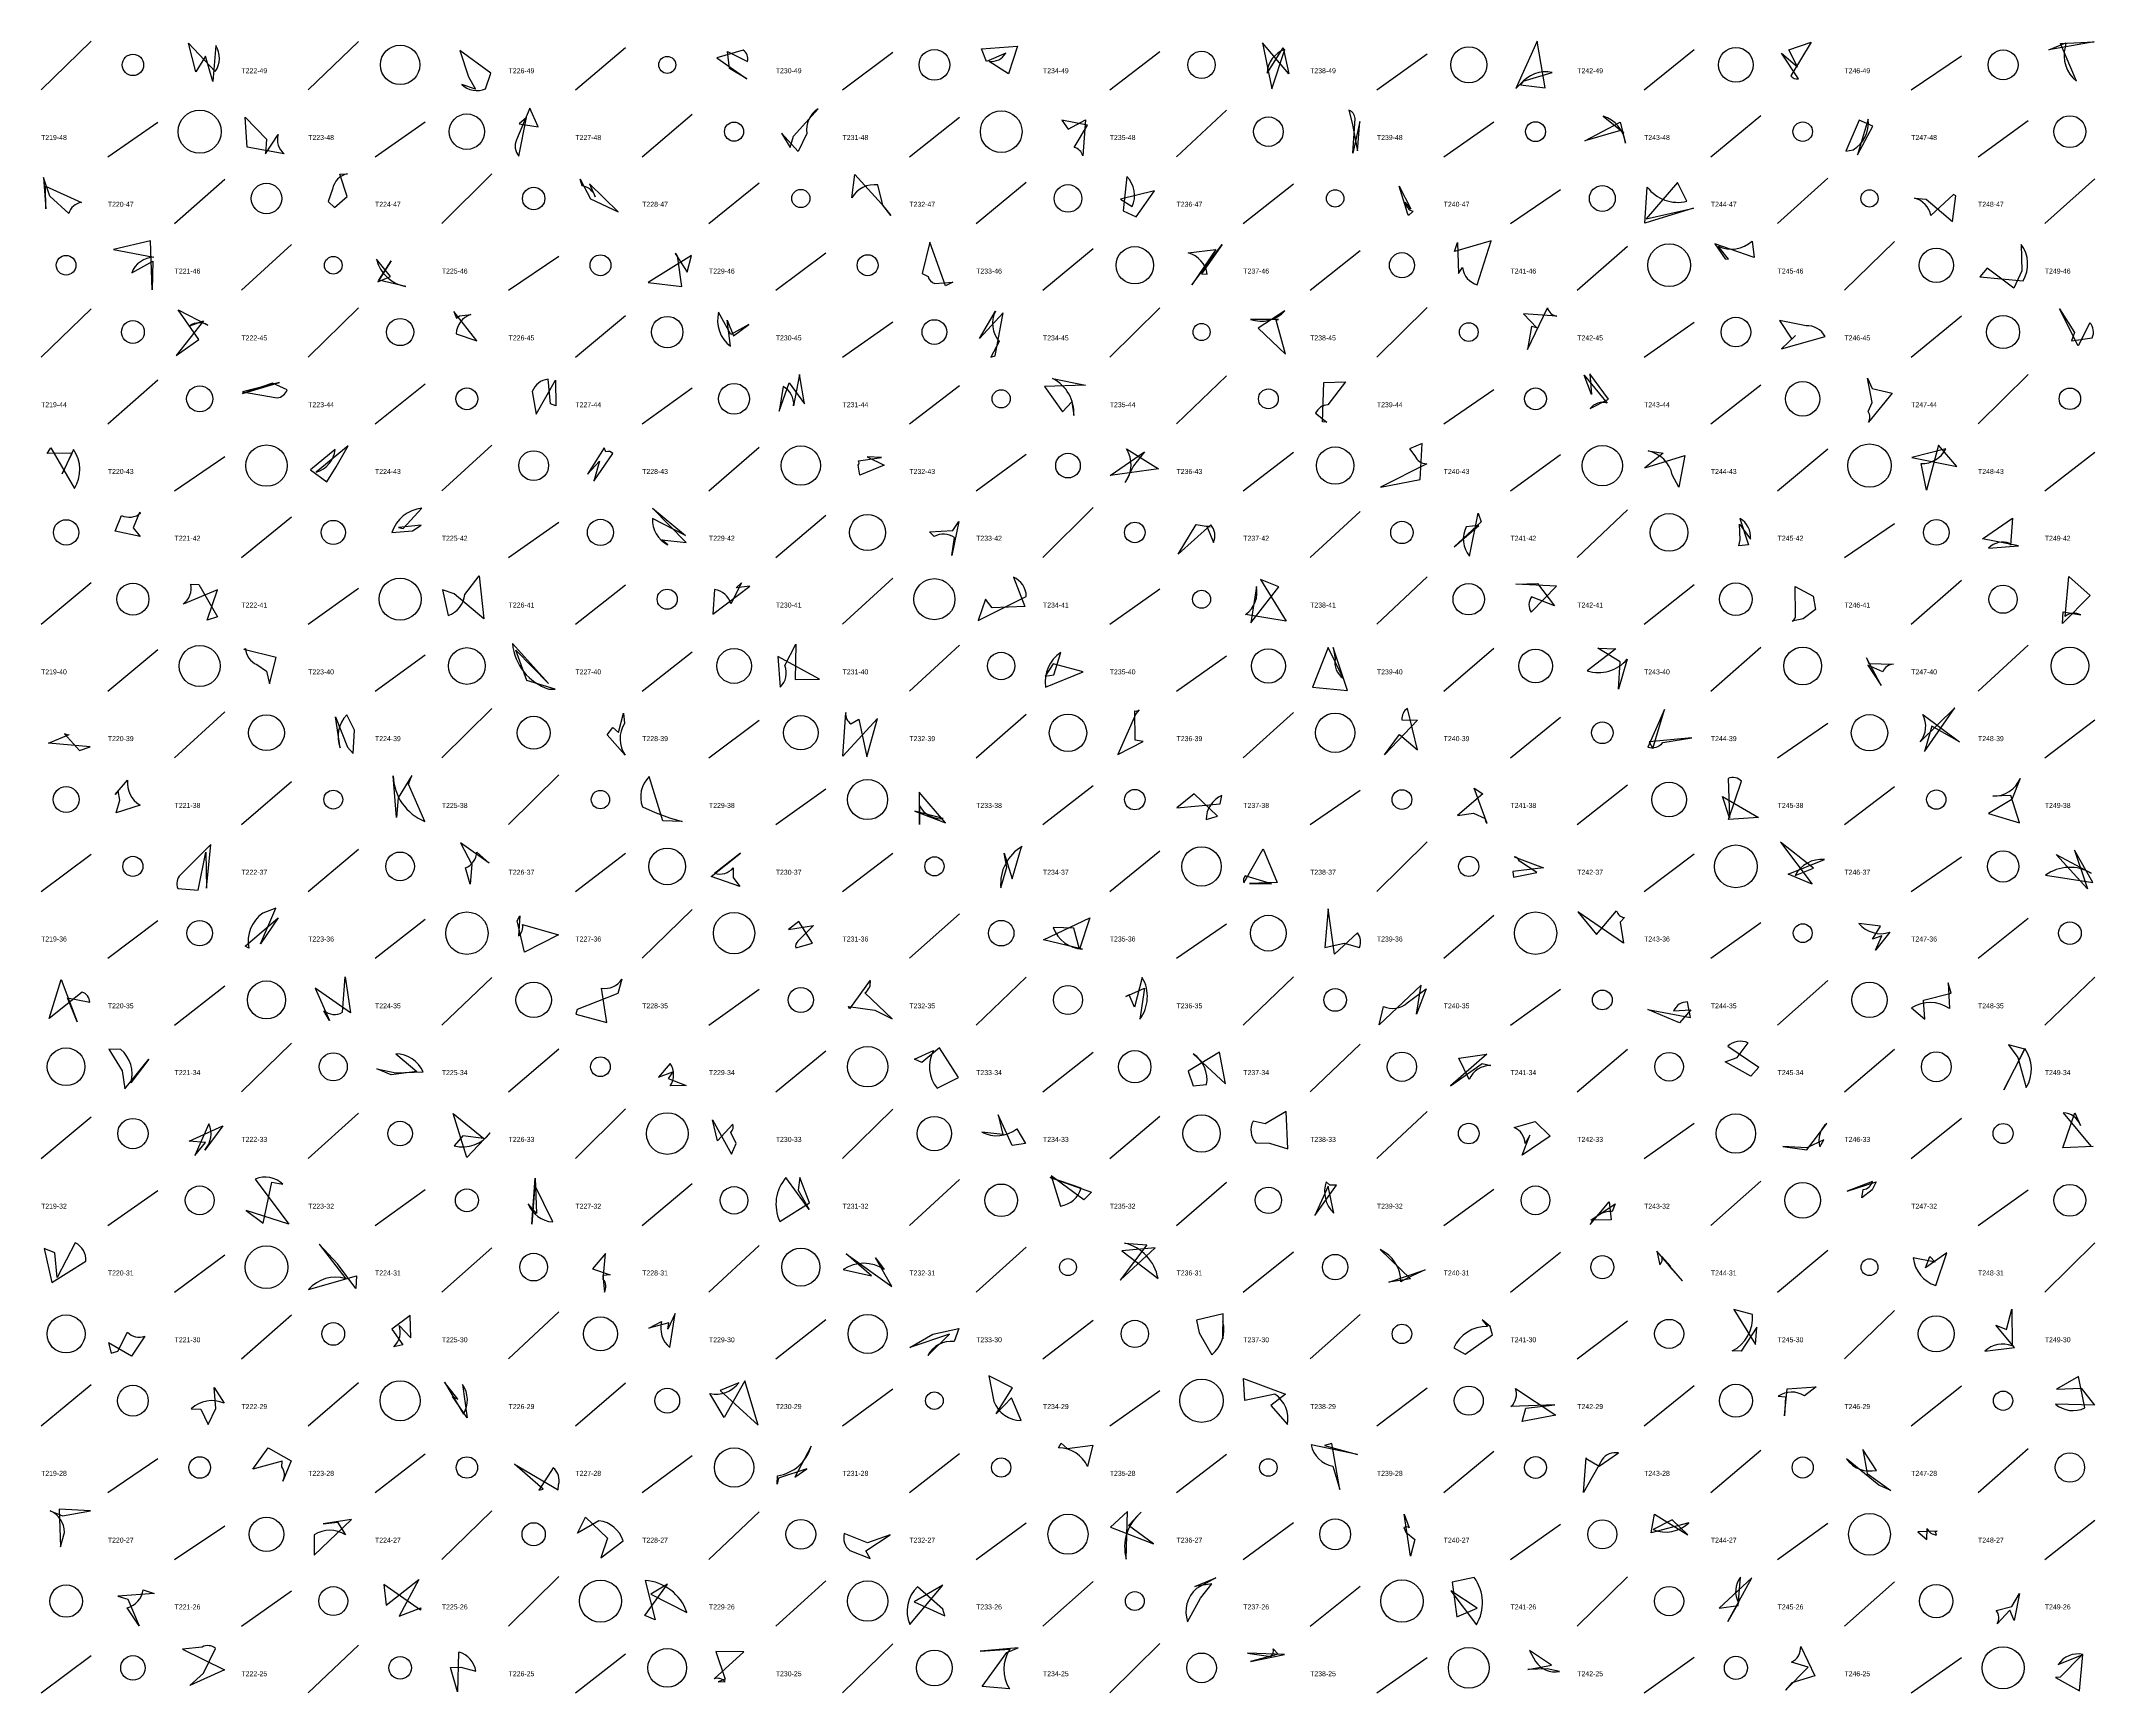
# Model space of a CAD drawing. Header units: millimetres. Extents: x -1 to 9990, y 0 to 15990.
# Drawn here: x 8760 to 9990, y 1000 to 1989 of the extents above; entities that cross this region are included whole.
import ezdxf

# ---------------------------------------------------------------- set-up
doc = ezdxf.new("R2010")
doc.units = ezdxf.units.MM
doc.layers.add('TEXT', color=3, linetype='Continuous')
doc.layers.add('WALL', color=1, linetype='Continuous')

msp = doc.modelspace()

# ---------------------------------------------------------------- linework, layer by layer
for points in [[(8852.7, 1970.8), (8848.2, 1987.9), (8864.3, 1971, 0.3), (8864.7, 1986.5), (8862.9, 1965), (8858.4, 1980.3)], [(9015.9, 1967.9), (9020.1, 1960.4), (9011.9, 1963.2, 0.3), (9026.2, 1960.7), (9029.3, 1970.1), (9010.8, 1983.7)], [(9172.3, 1972.8), (9171.1, 1983.1), (9183.1, 1977, 0.3), (9180.5, 1983.9), (9164.7, 1979.3), (9182.7, 1966.6)], [(9344.8, 1986.2), (9339.4, 1969.6), (9327.8, 1977.1, 0.3), (9337.7, 1982), (9326.1, 1977), (9323.1, 1984.6)], [(9491.5, 1988.1), (9497, 1960.6), (9504.8, 1984.3, 0.3), (9494.2, 1970), (9503.9, 1985.3), (9507.2, 1969.6)], [(9643.2, 1960.8), (9647.6, 1965.3), (9665, 1970.4, 0.3), (9645.9, 1963.1), (9660.7, 1961.2), (9655.9, 1989.2)], [(9806.7, 1984.1), (9820, 1988.6), (9807.9, 1968.5, 0.3), (9812.4, 1966.6), (9802.2, 1982.1), (9811.9, 1973.9)], [(9962.3, 1984.1), (9972.5, 1988.2), (9972.2, 1985.7, 0.3), (9978.9, 1965.3), (9969.4, 1987.8), (9989.5, 1988.7)], [(8895, 1930.5), (8894.4, 1921.8), (8901.9, 1933.3, 0.3), (8905.6, 1921.7), (8883.5, 1925.8), (8882.3, 1943.6)], [(9057.6, 1937.9), (9052.8, 1949), (9044.7, 1930.1, 0.3), (9046.2, 1920.4), (9050.8, 1943.4), (9046.3, 1939.7)], [(9208.6, 1925.6), (9210.6, 1932.3), (9225.3, 1948.7, 0.3), (9218.6, 1933.9), (9213.5, 1923.2), (9203.4, 1934.1)], [(9549.7, 1941.1), (9545.5, 1922.2), (9547, 1942.9, 0.3), (9543.1, 1947.9), (9545.1, 1940), (9548.3, 1923.6)], [(9684.5, 1929.5), (9705.6, 1940.7), (9708.9, 1928.2, 0.3), (9695.4, 1944.3), (9707.9, 1934.3), (9705.9, 1935.7)], [(9375, 1936.5), (9385.5, 1942), (9383.8, 1920.6, 0.3), (9378.7, 1925.5), (9386.7, 1938.8), (9371.4, 1941.9)], [(9848.9, 1941.8), (9840.9, 1923.4), (9845.2, 1924.1, 0.3), (9854.2, 1942.4), (9847.8, 1921.2), (9857, 1938.3)], [(8762.9, 1888.8), (8762.7, 1902.3), (8784.2, 1892.6, 0.3), (8776.6, 1886), (8765.2, 1896.4), (8761.4, 1907.6)], [(8943.3, 1896.1), (8938.9, 1909.5), (8943.5, 1909.8, 0.3), (8934.5, 1900.6), (8932, 1893.2), (8935.7, 1889.6)], [(9105.7, 1887), (9088.4, 1903.8), (9091.9, 1895.9, 0.3), (9084, 1902.5), (9082.8, 1906.6), (9089.1, 1894.7)], [(9268.8, 1884.7), (9264.2, 1891), (9261.2, 1903.1, 0.3), (9245.5, 1895.4), (9247.4, 1909.3), (9263.4, 1891.7)], [(9426.9, 1899.5), (9406.5, 1894.6), (9413.5, 1890.1, 0.3), (9410.3, 1908.2), (9408, 1887.6), (9415.8, 1883.9)], [(9573.3, 1902.3), (9580.4, 1888.8), (9576.9, 1892.8, 0.3), (9581.8, 1887.3), (9579, 1884.7), (9578.3, 1886.1)], [(9749.6, 1889.1), (9720.4, 1880.2), (9721.9, 1901.8, 0.3), (9745.6, 1893.3), (9740.1, 1904.5), (9721.2, 1882.8)], [(9906.7, 1896.6), (9905.3, 1897.3), (9891.7, 1884.8, 0.3), (9882, 1895.1), (9888.9, 1894.6), (9904.8, 1881.2)], [(8825.6, 1869.6), (8803.4, 1864.5), (8827.5, 1859.9, 0.3), (8814.3, 1850.4), (8827, 1857.4), (8826.6, 1840.3)], [(8961.6, 1845.1), (8969.3, 1848.2), (8960.9, 1858.6, 0.3), (8978.4, 1842.3), (8962.2, 1846), (8969.7, 1857.6)], [(9123.5, 1844.7), (9143.8, 1842.3), (9141.3, 1859.2, 0.3), (9139.8, 1862.1), (9146.9, 1850.8), (9149.5, 1860.8)], [(9292.2, 1868.9), (9287.6, 1850.1), (9291.2, 1848.3, 0.3), (9295.3, 1844.1), (9306.1, 1844.9), (9301.7, 1842.6)], [(9467.4, 1867.4), (9454.9, 1849.9), (9458.4, 1849.6, 0.3), (9446.9, 1862.4), (9463.5, 1864.4), (9449.1, 1843.2)], [(9608.2, 1868.6), (9608.8, 1850.1), (9611.2, 1853.6, 0.3), (9620.1, 1843.3), (9628.5, 1869.6), (9606.4, 1863.2)], [(9768.6, 1858.9), (9770.5, 1858.6), (9764.3, 1866.4, 0.3), (9784.7, 1869.5), (9785.9, 1859.6), (9762.4, 1867.8)], [(9925.4, 1853.2), (9921, 1848.1), (9947, 1845.7, 0.3), (9945.9, 1867.5), (9946.2, 1851.6), (9941.4, 1841.3)], [(8854.4, 1810.6), (8842, 1828.3), (8859.8, 1819.2, 0.3), (8849.1, 1818.7), (8857.2, 1821.7), (8840.9, 1801)], [(9008.8, 1823.4), (9010.5, 1824.7), (9017.3, 1825.5, 0.3), (9008.5, 1813.9), (9021, 1809.8), (9007.2, 1827.2)], [(9183.8, 1819.6), (9173, 1813.6), (9165.7, 1826.8, 0.3), (9172.8, 1806.5), (9170.9, 1822.2), (9174.6, 1812.7)], [(9336.1, 1826.5), (9322, 1811.2), (9331.5, 1827.5, 0.3), (9333.8, 1809.3), (9328.8, 1800), (9331.4, 1800.8)], [(9499.6, 1822.2), (9501.1, 1822.6), (9484.3, 1822.6, 0.3), (9504.9, 1827.7), (9488.8, 1817.3), (9505.3, 1801.7)], [(9652.5, 1818.3), (9650.1, 1804.6), (9662.1, 1829.5, 0.3), (9667.8, 1824.5), (9647.8, 1826), (9655.7, 1817.5)], [(9810.7, 1812.9), (9802.2, 1804.9), (9828.4, 1812.3, 0.3), (9817, 1818.7), (9801.1, 1822), (9808.4, 1810.7)], [(9977.8, 1814.7), (9975.9, 1809.7), (9988.4, 1811.6, 0.3), (9986.9, 1820.6), (9979.9, 1806.8), (9968.7, 1828.9)], [(8902.8, 1784.8), (8880.7, 1779.1), (8901.3, 1775.6, 0.3), (8907.3, 1780.4), (8898.5, 1784.3), (8880.6, 1778.1)], [(9068.2, 1770.8), (9065.1, 1772.1), (9063.7, 1786.7, 0.3), (9054.2, 1779.4), (9056.5, 1765.9), (9068, 1786.2)], [(9217.2, 1772.1), (9214.3, 1789.5), (9210.7, 1770.8, 0.3), (9204.4, 1782.4), (9202.1, 1767.6), (9208, 1784.5)], [(9371.7, 1767.3), (9377.3, 1773.2), (9378.5, 1765, 0.3), (9365.8, 1787.2), (9385.5, 1783.1), (9361, 1782.3)], [(9528.2, 1784.8), (9541.1, 1785.2), (9530.7, 1771.4, 0.3), (9523.3, 1766.4), (9530, 1761.1), (9527.4, 1761.2)], [(9688.6, 1777.5), (9684.1, 1789.2), (9697.9, 1772.5, 0.3), (9687.7, 1769.2), (9698.6, 1774.8), (9687.6, 1789.9)], [(9856.6, 1781.2), (9868.6, 1778.4), (9854.4, 1761, 0.3), (9854.2, 1767.4), (9856.5, 1772.8), (9853.8, 1787.4)], [(8936.7, 1734.3), (8943.9, 1746.8), (8924.8, 1731.1, 0.3), (8936.2, 1744.7), (8921.4, 1732.5), (8931.2, 1725.2)], [(9587.1, 1748.2), (9579.5, 1745), (9582.8, 1740.8, 0.3), (9589.8, 1736.1), (9562.1, 1722), (9585.9, 1726.7)], [(9896.3, 1747.3), (9889.1, 1720.2), (9885.9, 1736.3, 0.3), (9900.7, 1745.1), (9880.3, 1739.8), (9907.4, 1734.5)], [(8763.7, 1742.3), (8765.8, 1745.6), (8780, 1721.3, 0.3), (8779.5, 1744.6), (8772.7, 1730.1), (8778.7, 1742.5)], [(9094.5, 1737.7), (9091, 1725.7), (9102.4, 1742.2, 0.3), (9098.3, 1743.3), (9097.2, 1745.7), (9087.3, 1729.8)], [(9265, 1735.3), (9250.3, 1729.3), (9249.3, 1735.2, 0.3), (9249.6, 1737.9), (9263.3, 1739.9), (9254.8, 1740.2)], [(9420.9, 1743.3), (9414.3, 1734.8), (9409.3, 1724.8, 0.3), (9410.1, 1745), (9429.1, 1733), (9400.2, 1729.1)], [(9744.4, 1741.1), (9740.9, 1722.1), (9736.9, 1729.4, 0.3), (9722.4, 1743.8), (9731.4, 1742.5), (9720.5, 1733.6)], [(8819.3, 1692.6), (8804.4, 1695.7), (8808.1, 1705.2, 0.3), (8819.7, 1706.6), (8819, 1706.9), (8815.1, 1697.8)], [(8974, 1697.9), (8976.9, 1697.4), (8988, 1709.5, 0.3), (8970.1, 1694.9), (8982.4, 1696), (8987.6, 1699.4)], [(9126.1, 1709.5), (9145.9, 1693.2), (9126.1, 1703.4, 0.3), (9135.4, 1687.5), (9131.7, 1690.6), (9146.3, 1688.9)], [(9309.6, 1701.6), (9305.4, 1681.1), (9307, 1691.9, 0.3), (9294.8, 1692.5), (9292, 1695.4), (9306.1, 1696.2)], [(9460.2, 1698.4), (9458.1, 1698.7), (9462.1, 1689, 0.3), (9460.5, 1699.5), (9441, 1681.9), (9451.7, 1699.7)], [(9606.2, 1686.3), (9621.1, 1699.1), (9613.5, 1698.4, 0.3), (9615.4, 1680.8), (9620.6, 1706.5), (9622.4, 1701.3)], [(9777.5, 1690.6), (9777.1, 1699.9), (9783.7, 1691, 0.3), (9777.3, 1703.4), (9782.5, 1687.6), (9776.8, 1686.9)], [(9940.6, 1703.5), (9939.4, 1687.3), (9939, 1688.4, 0.3), (9926.3, 1685.6), (9944.3, 1687), (9922.6, 1691.2)], [(8859.4, 1642.5), (8865.7, 1660.7), (8845, 1652.1, 0.3), (8849.7, 1664), (8854.5, 1663.9), (8865.7, 1644.4)], [(9007.4, 1658.3), (9000.5, 1660.7), (9003.7, 1645.2, 0.3), (9013.7, 1657.9), (9022.3, 1668.9), (9025.2, 1643.2)], [(9176.2, 1661.8), (9179.4, 1664.8), (9173.1, 1652.3, 0.3), (9163.3, 1660.8), (9162.3, 1646.1), (9184.4, 1662.8)], [(9325.6, 1655.1), (9321.3, 1642.3), (9350, 1656.7, 0.3), (9342.3, 1668.2), (9349.2, 1650.7), (9329.6, 1649.9)], [(9490.2, 1666.8), (9505.6, 1641.8), (9481.4, 1645.9, 0.3), (9487.8, 1662.7), (9484.5, 1640.9), (9501.3, 1662.5)], [(9656.1, 1664.4), (9666.3, 1651), (9652.6, 1656.4, 0.3), (9652.3, 1647.2), (9667.6, 1662.9), (9643.2, 1664)], [(9822.7, 1648.8), (9815.3, 1643.3), (9808.7, 1641.8, 0.3), (9810.7, 1645.5), (9810.5, 1662.6), (9821.3, 1656.8)], [(9970.6, 1640.4), (9971, 1647.5), (9981.6, 1645.6, 0.3), (9972.1, 1644.7), (9974.3, 1668.6), (9987.2, 1657.2)], [(8900.7, 1620.1), (8881.5, 1624.8), (8882.5, 1625.5, 0.3), (8889.3, 1615.9), (8895, 1612), (8896.8, 1604.3)], [(9044.4, 1624.4), (9063.8, 1604.6), (9042.3, 1628.4, 0.3), (9064.1, 1601.2), (9067.8, 1601.1), (9050.9, 1606.3)], [(9226.1, 1607.2), (9201.3, 1620.7), (9202.7, 1602.4, 0.3), (9205.5, 1615.2), (9212, 1628.1), (9211.6, 1607)], [(9542.3, 1600.4), (9533.9, 1626.1), (9535, 1619.2, 0.3), (9539.8, 1607.7), (9530.8, 1626.1), (9521.5, 1602.4)], [(9692.4, 1625.7), (9703, 1625.2), (9685.9, 1612.1, 0.3), (9709.9, 1619), (9704.6, 1601.1), (9705.6, 1617.4)], [(9361.4, 1608.9), (9366.5, 1609.8), (9370.7, 1623.1, 0.3), (9361.6, 1602.4), (9384, 1611.5), (9366.1, 1616.2)], [(9853.2, 1619.8), (9854.6, 1616.5), (9869.3, 1616, 0.3), (9862.9, 1611.6), (9854.1, 1615.5), (9862, 1603.3)], [(9260.9, 1583.6), (9240.1, 1560.9), (9241.9, 1587.1, 0.3), (9245, 1580.4), (9249.8, 1583.1), (9254.5, 1560.6)], [(9420.1, 1569.8), (9415.2, 1570.5), (9415.1, 1588.1, 0.3), (9417.7, 1588.8), (9415.7, 1586.3), (9404.8, 1562)], [(9573.5, 1574), (9584.3, 1564.8), (9578.3, 1589.5, 0.3), (9575, 1582.8), (9584.4, 1582.6), (9564.5, 1561.7)], [(9725.3, 1565.6), (9732.2, 1588.9), (9722.2, 1566.4, 0.3), (9731.3, 1569.2), (9748.6, 1571.9), (9723.1, 1569.5)], [(9887.9, 1563.8), (9906.1, 1589.9), (9885.4, 1569.6, 0.3), (9886.9, 1585.9), (9908.9, 1569.6), (9892.3, 1579)], [(8946.9, 1562.6), (8947.8, 1576.6), (8943.1, 1585.8, 0.3), (8939.2, 1565.9), (8936.4, 1584.5), (8943.5, 1566.4)], [(9105.9, 1575.2), (9108.7, 1586.7), (9109.4, 1580.6, 0.3), (9109.8, 1561.5), (9099.1, 1573.8), (9102.4, 1578.2)], [(8789.3, 1566.6), (8764.4, 1568.7), (8776.9, 1573.9, 0.3), (8776.3, 1573.6), (8774, 1574.4), (8783, 1564.3)], [(8806.1, 1540.3), (8804.3, 1538.1), (8811.8, 1546.7, 0.3), (8819.3, 1531.7), (8804.9, 1527), (8807.2, 1534.7)], [(8973.9, 1536), (8972.8, 1524.2), (8970.9, 1549.2, 0.3), (8989.9, 1521.9), (8980.1, 1544.2), (8982, 1549.4)], [(9144, 1521.9), (9132.4, 1522.3), (9124.2, 1548.8, 0.3), (9120.2, 1530.6), (9127.8, 1527.2), (9136.4, 1524.1)], [(9285.9, 1539.4), (9286, 1520.1), (9286, 1531.2, 0.3), (9300.3, 1523.6), (9283.3, 1528), (9301.7, 1521.1)], [(9440.2, 1530.1), (9466.1, 1532.4), (9467.2, 1537.5, 0.3), (9457.7, 1523), (9464.6, 1525), (9450.5, 1538.5)], [(9608.3, 1525.5), (9617.8, 1526.8), (9624.8, 1523.7, 0.3), (9626, 1520.7), (9618.3, 1541.9), (9623.5, 1538.4)], [(9788.6, 1524.3), (9770.5, 1523.1), (9778.4, 1546, 0.3), (9770.4, 1547.7), (9771.1, 1524), (9766.9, 1536.9)], [(9944.8, 1521), (9939.6, 1537.5), (9928.9, 1537, 0.3), (9945.3, 1547.7), (9940.2, 1535), (9926.3, 1526.7)], [(8859, 1482), (8861.7, 1508), (8843.5, 1489.9, 0.3), (8841.9, 1481.7), (8854, 1480.8), (8858.6, 1503.5)], [(9018, 1496.2), (9016.9, 1484.3), (9014.2, 1494.1, 0.3), (9021, 1503.6), (9028.4, 1496.9), (9011.1, 1509)], [(9161.4, 1488.9), (9178.8, 1503), (9163.3, 1490.8, 0.3), (9174.5, 1494.1), (9174.5, 1488.4), (9178.5, 1482.9)], [(9341.5, 1487.6), (9347.1, 1506.8), (9347.6, 1506.9, 0.3), (9334.8, 1482.1), (9338.3, 1494.5), (9336.7, 1503)], [(9483.7, 1484.8), (9496.9, 1484.6), (9481.1, 1489.3, 0.3), (9480.3, 1485.1), (9491.9, 1505.6), (9500.2, 1485.4)], [(9641.7, 1488.6), (9655.8, 1491.3), (9645.3, 1498.2, 0.3), (9642.1, 1500.8), (9659.8, 1494.2), (9641.4, 1491.9)], [(9820.6, 1484.4), (9806.3, 1490.3), (9828, 1499.1, 0.3), (9810.4, 1489.6), (9821.5, 1494), (9801.7, 1509.5)], [(9985.6, 1481.5), (9966.7, 1502.2), (9987.8, 1490.9, 0.3), (9960.4, 1489.7), (9988.7, 1485.4), (9977.7, 1504.7)], [(8891.4, 1448.7), (8900.5, 1469.9), (8892.8, 1467, 0.3), (8884.4, 1446), (8882.3, 1447.3), (8901.9, 1464.1)], [(9045.1, 1462.4), (9046.8, 1465.4), (9046, 1453.4, 0.3), (9048.3, 1460.2), (9069.8, 1454.1), (9049.5, 1443.7)], [(9381.9, 1445.5), (9378.5, 1458), (9366.1, 1458.4, 0.3), (9383.6, 1445.4), (9360.3, 1451.1), (9388, 1464.1)], [(9528.9, 1446.4), (9540.4, 1449.1), (9549.5, 1446.5, 0.3), (9548.3, 1455.1), (9534.7, 1442.4), (9530.8, 1469.6)], [(9680.4, 1467.8), (9691.5, 1454.2), (9703.5, 1468.4, 0.3), (9708.3, 1464.3), (9705.6, 1461.5), (9707.6, 1449)], [(9207.7, 1457.1), (9222.6, 1459.5), (9213.3, 1450.2, 0.3), (9212, 1446.2), (9222, 1449), (9213.8, 1461.9)], [(9856.8, 1451.5), (9861.5, 1459.1), (9848.6, 1460.8, 0.3), (9867.2, 1455.5), (9858.6, 1444.8), (9862.3, 1453.4)], [(8781.6, 1401.9), (8775.9, 1416.3), (8789.2, 1413.7, 0.3), (8784.6, 1419.7), (8764.8, 1403.8), (8772, 1427.2)], [(8924.1, 1422), (8932.8, 1402.6), (8929.4, 1408.5, 0.3), (8940.5, 1407.6), (8942.2, 1428.9), (8945.4, 1407.2)], [(9080.2, 1406.4), (9098.9, 1401.5), (9095.6, 1422.1, 0.3), (9107.8, 1427.4), (9105.5, 1418.9), (9081.1, 1409.2)], [(9409.7, 1417), (9420.9, 1422), (9418, 1403.4, 0.3), (9419.5, 1428.4), (9414.9, 1410.6), (9411.6, 1418.1)], [(9259.4, 1408.9), (9269.6, 1403.7), (9253.4, 1419.2, 0.3), (9256.5, 1426.8), (9244.1, 1409.6), (9243.6, 1411.1)], [(9586.6, 1423.9), (9561.4, 1400.2), (9563.9, 1411.1, 0.3), (9578.2, 1413.3), (9589.4, 1421.6), (9583.8, 1406.4)], [(9904, 1419), (9902.2, 1425.3), (9902.9, 1409.8, 0.3), (9880.2, 1410.3), (9888.2, 1403.4), (9887.3, 1414.9)], [(9722.3, 1409.3), (9747.9, 1404.5), (9746.1, 1413.8, 0.3), (9737.7, 1408.5), (9748, 1409.1), (9741.2, 1401.2)], [(9768.5, 1377.9), (9775.8, 1380.5), (9782.3, 1389.3, 0.3), (9770.1, 1387.3), (9788.8, 1374.8), (9784, 1369.3)], [(8810.2, 1361.8), (8824.5, 1379.6), (8813.8, 1365.3, 0.3), (8807.7, 1385.4), (8800.6, 1385.6), (8808.6, 1372.6)], [(8961, 1373.8), (8972.4, 1371.4), (8988.8, 1371.9, 0.3), (8972.4, 1382.7), (8985, 1372.1), (8969.6, 1370.2)], [(9287.5, 1377.5), (9283.1, 1379.6), (9294.4, 1384.8, 0.3), (9296.6, 1362.1), (9309.5, 1368.5), (9298, 1386.3)], [(9446.9, 1372.3), (9450, 1363.5), (9458, 1364.3, 0.3), (9450, 1382.7), (9469.3, 1364.8), (9465.8, 1383.8)], [(9604.1, 1363.5), (9623.1, 1376.9), (9628.3, 1375.8, 0.3), (9615.2, 1367.4), (9609.1, 1380.1), (9625.9, 1382.6)], [(9938.2, 1388.2), (9943.8, 1380.5), (9948.9, 1362.5, 0.3), (9948, 1385.9), (9935.4, 1361.1), (9948, 1385.6)], [(9135.5, 1367.9), (9146.4, 1363.8), (9136.8, 1363.6, 0.3), (9136.8, 1376.9), (9129.7, 1368.8), (9138.3, 1371.9)], [(8848.6, 1330.5), (8868.8, 1339.7), (8858, 1325.1, 0.3), (8860.5, 1340.8), (8852, 1321.9), (8858.4, 1329.6)], [(9025.2, 1332), (9012.6, 1333.7), (9007.4, 1327.6, 0.3), (9029, 1335.4), (9014.9, 1320.6), (9006.7, 1347.1)], [(9173.5, 1322.6), (9176.3, 1329.1), (9173, 1335.7, 0.3), (9174.3, 1340.7), (9165.1, 1330.6), (9162.1, 1343.3)], [(9333.2, 1346.3), (9335.9, 1334.5), (9323.3, 1335.9, 0.3), (9344.3, 1337.9), (9349.5, 1329.1), (9341.6, 1327.8)], [(9505.6, 1348.1), (9493, 1340.9), (9485.8, 1342.4, 0.3), (9487.4, 1329.4), (9495.6, 1329.3), (9506.6, 1325.9)], [(9646.9, 1322), (9651.6, 1334.1), (9648.7, 1329.1, 0.3), (9642.2, 1338.6), (9654.8, 1342.2), (9663.8, 1333.4)], [(9803.1, 1327.2), (9817.5, 1325.3), (9829.4, 1341.1, 0.3), (9825.2, 1327), (9827.6, 1331.2), (9817.5, 1326.4)], [(9970.8, 1326.5), (9978, 1347.4), (9981.4, 1339.9, 0.3), (9971, 1347.5), (9987.5, 1327.5), (9989, 1327.2)], [(8893.1, 1281.4), (8898.1, 1305.9), (8904.8, 1304.7, 0.3), (8888.2, 1307.7), (8908.3, 1280.8), (8882.9, 1288.9)], [(9055.8, 1308.3), (9056.7, 1287.1), (9051.7, 1293, 0.3), (9066.4, 1282.1), (9055.7, 1304.1), (9054, 1280.8)], [(9213.5, 1301), (9219.9, 1289.5), (9206.1, 1308.6, 0.3), (9202.4, 1282.4), (9220.2, 1293.6), (9214.4, 1308.7)], [(9384.4, 1295.2), (9365, 1309.7), (9370.6, 1291.6, 0.3), (9382.8, 1302.3), (9364.4, 1308.7), (9389.1, 1299.8)], [(9535.7, 1304), (9531.9, 1304), (9529.7, 1306.1, 0.3), (9534.2, 1287.3), (9530.9, 1303.4), (9522.8, 1286)], [(9856.6, 1301.2), (9850.4, 1296.4), (9851.3, 1301.4, 0.3), (9856.7, 1306.2), (9841.7, 1300.4), (9858.9, 1306.1)], [(9688.1, 1283.1), (9702.6, 1293), (9700.8, 1288.4, 0.3), (9687.7, 1280.5), (9699.1, 1294.2), (9700.2, 1283.4)], [(8761.8, 1266.1), (8766.4, 1245.7), (8786.9, 1258.5, 0.3), (8780.5, 1269.6), (8769.7, 1248.8), (8768.2, 1263.6)], [(8937.6, 1256.9), (8926.5, 1268.8), (8942.5, 1248, 0.3), (8920.2, 1241.5), (8948.9, 1249.8), (8948.5, 1242.2)], [(9427.2, 1266.6), (9407.2, 1264.7), (9428.9, 1248.1, 0.3), (9408.8, 1269.4), (9422.3, 1268.3), (9406.2, 1247.1)], [(9100.8, 1250.3), (9096.5, 1249.9), (9097.4, 1240.1, 0.3), (9096.7, 1247.8), (9098, 1263.1), (9090.3, 1253.9)], [(9269.5, 1243.3), (9259.7, 1260.5), (9265, 1253.6, 0.3), (9240.4, 1253.6), (9257.4, 1249.8), (9242.2, 1262.9)], [(9588.9, 1253.4), (9578.5, 1248.6), (9574.3, 1246.1, 0.3), (9561.9, 1265.5), (9580.1, 1248), (9567.2, 1246)], [(9743, 1246.7), (9727.7, 1264.5), (9729.5, 1256.4, 0.3), (9730.6, 1261.4), (9735.9, 1255.6), (9735, 1255.6)], [(9891.1, 1261.4), (9894.3, 1257.9), (9881.2, 1260.6, 0.3), (9894.7, 1244), (9901.3, 1263.6), (9888.6, 1254.5)], [(8970, 1217.8), (8976.7, 1208.4), (8971.3, 1207.3, 0.3), (8974.4, 1220.1), (8981.5, 1212.6), (8981.1, 1226.1)], [(9136, 1221.7), (9123.9, 1218.4), (9131.6, 1222.4, 0.3), (9136.6, 1206.9), (9139.8, 1227.3), (9135.4, 1217.9)], [(9294.1, 1214.8), (9309.7, 1218.3), (9306.9, 1210.5, 0.3), (9291, 1202), (9304.1, 1214.8), (9280.3, 1206.9)], [(9451.9, 1223.2), (9453.5, 1215.6), (9461.1, 1202.5, 0.3), (9467.7, 1222.5), (9467.7, 1212), (9468, 1227)], [(9627.9, 1219.4), (9623, 1223.4), (9626.2, 1219.4, 0.3), (9606, 1206.7), (9612.9, 1202.8), (9629.3, 1214.4)], [(9787.6, 1219), (9778.1, 1204.7), (9772.8, 1204.8, 0.3), (9785, 1226.6), (9773.7, 1229.7), (9786.8, 1208.6)], [(9937, 1217.7), (9940.3, 1229.9), (9940.4, 1207.8, 0.3), (9924.1, 1204.7), (9941.9, 1206.9), (9930.7, 1220.3)], [(8802, 1203.4), (8805.9, 1204.6), (8811.8, 1216, 0.3), (8822.1, 1213.7), (8814.2, 1201.6), (8800.4, 1209.6)], [(8864.6, 1170.4), (8863.7, 1182.9), (8869.6, 1173.5, 0.3), (8849.9, 1170.2), (8855.7, 1170), (8860, 1160.8)], [(9009.6, 1175.9), (9001.7, 1186.1), (9012.9, 1167, 0.3), (9012.4, 1184.7), (9015.1, 1164.7), (9006.3, 1177.5)], [(9181.4, 1186.9), (9169.1, 1164.9), (9160.6, 1179.4, 0.3), (9177.8, 1185.7), (9166.7, 1181.2), (9189.4, 1160.4)], [(9341.7, 1182.7), (9327.6, 1189.9), (9330.6, 1174.5, 0.3), (9346.9, 1163.1), (9341.2, 1176.8), (9332, 1167.2)], [(9505.3, 1179), (9496.5, 1172.1), (9506.4, 1160.8, 0.3), (9498.9, 1178.9), (9480.9, 1175.1), (9480.2, 1188.3)], [(9649.2, 1170.5), (9666.6, 1172.5), (9640.3, 1171.5, 0.3), (9643, 1182.4), (9667.1, 1166.4), (9646.9, 1162.6)], [(9805.7, 1182.2), (9823, 1183.4), (9816, 1177.9, 0.3), (9800.4, 1177.7), (9804.7, 1177.3), (9804.1, 1165.9)], [(9981.8, 1182.5), (9989.7, 1172.3), (9966.3, 1173, 0.3), (9983.9, 1170.7), (9980.2, 1189.5), (9966.9, 1181.9)], [(8895.9, 1146.7), (8909.7, 1139), (8904.8, 1126.8, 0.3), (8904.1, 1135.3), (8904.4, 1138.7), (8886.9, 1134.1)], [(9201.7, 1128.7), (9200.9, 1125), (9201, 1130.1, 0.3), (9221.1, 1147.8), (9211.5, 1129.3), (9218.5, 1134.2)], [(9389.9, 1148.4), (9387.8, 1140.6), (9386.7, 1135.5, 0.3), (9369.4, 1146.7), (9370.9, 1149.5), (9374.5, 1146.4)], [(9528.6, 1148.2), (9548.3, 1142.8), (9520.6, 1148.5, 0.3), (9533.6, 1135.7), (9537.8, 1121.9), (9533.1, 1149.4)], [(9867.8, 1121.3), (9860.5, 1124.5), (9841.2, 1140.1, 0.3), (9859.1, 1133.3), (9851, 1145.7), (9853.6, 1131.5)], [(9043.6, 1136.9), (9069.6, 1121.7), (9069.9, 1124.6, 0.3), (9066.6, 1134.9), (9058.1, 1121.5), (9060.7, 1122.1)], [(9685.4, 1140.3), (9693.2, 1135.7), (9704.6, 1143.7, 0.3), (9694.9, 1139.7), (9683.7, 1120.1), (9685.3, 1140.7)], [(8770.8, 1110), (8771.6, 1087.4), (8774, 1096.1, 0.3), (8765.5, 1109.1), (8772.9, 1106), (8789.5, 1109)], [(9426.3, 1089.2), (9411.3, 1100.2), (9418.9, 1108.2, 0.3), (9409.9, 1080.2), (9410.7, 1108.6), (9400.4, 1099.2)], [(9580.1, 1081.8), (9576.3, 1107.1), (9579.4, 1098.8, 0.3), (9576.1, 1099), (9577.3, 1096.2), (9582.8, 1091.8)], [(9746.2, 1094.7), (9736.8, 1103.6), (9725.4, 1097.9, 0.3), (9746.8, 1101.9), (9724.3, 1095.8), (9726.3, 1107.1)], [(8929, 1101.3), (8937.5, 1102.3), (8942.3, 1094.6, 0.3), (8923.6, 1094.6), (8923.6, 1082.4), (8946, 1103.8)], [(9099.2, 1092.7), (9095.2, 1080.9), (9108.5, 1091.1, 0.3), (9094.1, 1103.1), (9081.2, 1095.7), (9086, 1105.2)], [(9268.5, 1094.6), (9255, 1089.9), (9241, 1095.4, 0.3), (9244.4, 1085.3), (9256.5, 1080.6), (9254, 1085)], [(9883.9, 1096.5), (9889.4, 1091.8), (9889.5, 1098.5, 0.3), (9895.2, 1094.7), (9894.3, 1096.9), (9895.6, 1096.9)], [(8812, 1056.1), (8818.8, 1040.2), (8811.5, 1051, 0.3), (8821.2, 1061.8), (8827.7, 1059.6), (8805.9, 1057.9)], [(8986.3, 1067.9), (8974.5, 1045.9), (8987.5, 1051, 0.3), (8987.3, 1049.6), (8965.2, 1065), (8966.6, 1052.6)], [(9135.2, 1065.1), (9125.1, 1059.1), (9146.8, 1048.2, 0.3), (9121.7, 1067.4), (9127.8, 1043.8), (9121.6, 1046.4)], [(9301.3, 1046.1), (9300, 1050.2), (9284.8, 1063.6, 0.3), (9280.2, 1041), (9300.1, 1064.5), (9282.9, 1054.5)], [(9450.9, 1063.7), (9463.6, 1068.9), (9451.9, 1062.5, 0.3), (9446.6, 1042.6), (9454.4, 1056.7), (9461.1, 1065.3)], [(9620.1, 1050.7), (9604.2, 1061.1), (9619.6, 1040.8, 0.3), (9618.3, 1069.1), (9605.1, 1066.4), (9607.9, 1045.5)], [(9765, 1050.7), (9776.3, 1052.3), (9777.8, 1069.3, 0.3), (9776.5, 1054), (9770.2, 1042.7), (9784.5, 1068.9)], [(9941.6, 1043.3), (9939.1, 1049.5), (9931.5, 1041.3, 0.3), (9930.9, 1049.4), (9940.2, 1051.8), (9944.9, 1059.6)], [(8849.1, 1004.5), (8857.3, 1011.9), (8864.4, 1026.7, 0.3), (8856.5, 1027.5), (8844.6, 1026.2), (8869.8, 1013.9)], [(9005.2, 1015.2), (9011.3, 1015.5), (9020.3, 1013, 0.3), (9010.3, 1024.5), (9009.9, 1024.3), (9009.4, 1000.6)], [(9169.6, 1008.2), (9165.4, 1006.6), (9169.6, 1006.8, 0.3), (9163.1, 1008.4), (9180.8, 1024.7), (9164.1, 1024.8)], [(9345.1, 1027.1), (9322.4, 1025), (9340.2, 1026.2, 0.3), (9340, 1002.4), (9323.6, 1003.8), (9338.4, 1024.2)], [(9504.6, 1023), (9482.5, 1023.8), (9496.4, 1021.9, 0.3), (9497.9, 1026.4), (9500.8, 1023.2), (9484.3, 1018.9)], [(9664.5, 1016.6), (9651.4, 1025.5), (9655, 1018.9, 0.3), (9669.4, 1012.8), (9661.9, 1014.4), (9650.4, 1014)], [(9804.6, 1001.6), (9818.2, 1015.4), (9808.3, 1018.4, 0.3), (9813.8, 1027.8), (9822.2, 1010.3), (9808.4, 1006.1)], [(9966.3, 1009.2), (9980.7, 1001.3), (9982.7, 1023.1, 0.3), (9968, 1017), (9982.4, 1022.9), (9969.2, 1009.5)]]:
    msp.add_lwpolyline(points, format="xyb", close=True)
for centre, radius in [((8815, 1975), 6.41), ((8975, 1975), 11.8), ((9295, 1975), 9.22), ((9455, 1975), 8.2), ((9615, 1975), 10.8), ((9775, 1975), 10.4), ((9935, 1975), 8.95), ((9135, 1975), 5.11), ((8855, 1935), 12.9), ((9015, 1935), 10.6), ((9335, 1935), 12.5), ((9495, 1935), 8.87), ((9975, 1935), 9.57), ((9175, 1935), 5.71), ((9655, 1935), 5.98), ((9815, 1935), 5.83), ((8895, 1895), 9.13), ((9055, 1895), 6.72), ((9215, 1895), 5.46), ((9375, 1895), 8.27), ((9535, 1895), 5.2), ((9695, 1895), 7.77), ((9855, 1895), 5.17), ((8775, 1855), 5.89), ((8935, 1855), 5.28), ((9095, 1855), 6.26), ((9255, 1855), 6.27), ((9415, 1855), 11.2), ((9575, 1855), 7.54), ((9735, 1855), 12.8), ((9895, 1855), 10.3), ((8815, 1815), 6.83), ((8975, 1815), 8.16), ((9135, 1815), 9.39), ((9295, 1815), 7.39), ((9615, 1815), 5.61), ((9775, 1815), 8.87), ((9935, 1815), 9.92), ((9455, 1815), 5.13), ((9175, 1775), 9.23), ((9815, 1775), 10.3), ((8855, 1775), 7.82), ((9015, 1775), 6.56), ((9335, 1775), 5.45), ((9495, 1775), 5.91), ((9655, 1775), 6.52), ((9975, 1775), 6.42), ((8895, 1735), 12.4), ((9215, 1735), 11.8), ((9695, 1735), 12.1), ((9855, 1735), 13), ((9055, 1735), 8.93), ((9375, 1735), 7.38), ((9535, 1735), 11.2), ((8775, 1695), 7.6), ((8935, 1695), 7.22), ((9095, 1695), 7.84), ((9255, 1695), 10.8), ((9415, 1695), 6.15), ((9575, 1695), 6.72), ((9735, 1695), 11.3), ((9895, 1695), 7.68), ((8815, 1655), 9.61), ((8975, 1655), 12.6), ((9135, 1655), 6.02), ((9295, 1655), 12.3), ((9615, 1655), 9.43), ((9775, 1655), 9.8), ((9935, 1655), 8.45), ((9455, 1655), 5.41), ((8855, 1615), 12.3), ((9015, 1615), 11), ((9175, 1615), 10.4), ((9495, 1615), 10.2), ((9655, 1615), 10.1), ((9815, 1615), 11.3), ((9975, 1615), 11.3), ((9335, 1615), 8.21), ((9535, 1575), 11.8), ((8895, 1575), 10.7), ((9055, 1575), 9.86), ((9215, 1575), 10.3), ((9375, 1575), 11.2), ((9695, 1575), 6.47), ((9855, 1575), 10.9), ((8775, 1535), 7.75), ((8935, 1535), 5.65), ((9095, 1535), 5.49), ((9255, 1535), 12), ((9415, 1535), 6.13), ((9575, 1535), 5.89), ((9735, 1535), 10.4), ((9895, 1535), 5.77), ((8815, 1495), 6.02), ((8975, 1495), 8.6), ((9135, 1495), 11), ((9295, 1495), 5.74), ((9455, 1495), 11.8), ((9615, 1495), 6.05), ((9775, 1495), 12.8), ((9935, 1495), 9.36), ((9015, 1455), 12.7), ((9175, 1455), 12.4), ((9495, 1455), 10.7), ((9655, 1455), 12.7), ((8855, 1455), 7.63), ((9335, 1455), 7.65), ((9815, 1455), 5.63), ((9975, 1455), 6.8), ((8895, 1415), 11.4), ((9055, 1415), 10.6), ((9215, 1415), 7.5), ((9375, 1415), 8.71), ((9535, 1415), 6.79), ((9695, 1415), 5.92), ((9855, 1415), 10.6), ((8775, 1375), 11.3), ((8935, 1375), 8.4), ((9095, 1375), 5.91), ((9255, 1375), 12.1), ((9415, 1375), 9.67), ((9575, 1375), 8.76), ((9735, 1375), 8.56), ((9895, 1375), 8.94), ((8815, 1335), 9.06), ((8975, 1335), 7.35), ((9135, 1335), 12.5), ((9295, 1335), 10.3), ((9455, 1335), 11.2), ((9615, 1335), 6.19), ((9775, 1335), 11.8), ((9935, 1335), 6), ((9335, 1295), 9.78), ((9815, 1295), 10.7), ((9975, 1295), 9.57), ((8855, 1295), 8.66), ((9015, 1295), 6.88), ((9175, 1295), 8.23), ((9495, 1295), 7.92), ((9655, 1295), 8.59), ((8895, 1255), 12.8), ((9055, 1255), 8.31), ((9215, 1255), 11.4), ((9375, 1255), 5.08), ((9535, 1255), 7.62), ((9695, 1255), 6.92), ((9855, 1255), 5.05), ((8775, 1215), 11.4), ((8935, 1215), 6.79), ((9095, 1215), 10.2), ((9255, 1215), 11.7), ((9415, 1215), 8.17), ((9575, 1215), 5.83), ((9735, 1215), 8.72), ((9895, 1215), 10.8), ((8815, 1175), 9.22), ((8975, 1175), 12), ((9135, 1175), 7.43), ((9455, 1175), 13), ((9615, 1175), 8.72), ((9775, 1175), 9.89), ((9295, 1175), 5.26), ((9935, 1175), 5.77), ((9175, 1135), 11.8), ((8855, 1135), 6.47), ((9015, 1135), 6.41), ((9335, 1135), 5.77), ((9495, 1135), 5.27), ((9655, 1135), 6.56), ((9815, 1135), 6.32), ((9975, 1135), 8.79), ((9855, 1095), 12.5), ((8895, 1095), 10.3), ((9055, 1095), 6.95), ((9215, 1095), 8.94), ((9375, 1095), 12), ((9535, 1095), 9.24), ((9695, 1095), 8.71), ((8775, 1055), 9.71), ((8935, 1055), 8.65), ((9095, 1055), 12.6), ((9255, 1055), 12.1), ((9415, 1055), 5.64), ((9575, 1055), 12.7), ((9735, 1055), 8.79), ((9895, 1055), 9.99), ((8815, 1015), 7.32), ((8975, 1015), 6.75), ((9135, 1015), 11.6), ((9295, 1015), 10.7), ((9455, 1015), 8.9), ((9615, 1015), 12.2), ((9775, 1015), 6.92), ((9935, 1015), 12.6)]:
    msp.add_circle(centre, radius)
at = {"layer": 'WALL'}
for p, q in [((8760, 1960), (8790, 1989.2)), ((8920, 1960), (8950, 1988.9)), ((9080, 1960), (9110, 1985.4)), ((9240, 1960), (9270, 1982.7)), ((9400, 1960), (9430, 1983)), ((9560, 1960), (9590, 1981.6)), ((9720, 1960), (9750, 1984.3)), ((9880, 1960), (9910, 1980.5)), ((9120, 1920), (9150, 1945.4)), ((9280, 1920), (9310, 1943.7)), ((9440, 1920), (9470, 1947.8)), ((9760, 1920), (9790, 1944.7)), ((8800, 1920), (8830, 1940.7)), ((8960, 1920), (8990, 1940.8)), ((9600, 1920), (9630, 1940.8)), ((9920, 1920), (9950, 1941.6)), ((8840, 1880), (8870, 1906.6)), ((9000, 1880), (9030, 1909.7)), ((9800, 1880), (9830, 1907.1)), ((9960, 1880), (9990, 1906.8)), ((9160, 1880), (9190, 1904.3)), ((9320, 1880), (9350, 1904.7)), ((9480, 1880), (9510, 1903.8)), ((9640, 1880), (9670, 1900.3)), ((8880, 1840), (8910, 1867.5)), ((9040, 1840), (9070, 1860.5)), ((9200, 1840), (9230, 1862.5)), ((9360, 1840), (9390, 1865)), ((9520, 1840), (9550, 1863.8)), ((9680, 1840), (9710, 1866.5)), ((9840, 1840), (9870, 1869.3)), ((8760, 1800), (8790, 1828.8)), ((8920, 1800), (8950, 1829.5)), ((9080, 1800), (9110, 1825)), ((9240, 1800), (9270, 1821.1)), ((9400, 1800), (9430, 1829.5)), ((9560, 1800), (9590, 1829.7)), ((9720, 1800), (9750, 1820.9)), ((9880, 1800), (9910, 1824.7)), ((8800, 1760), (8830, 1786.4)), ((8960, 1760), (8990, 1784)), ((9440, 1760), (9470, 1788.8)), ((9920, 1760), (9950, 1789.5)), ((9120, 1760), (9150, 1781.6)), ((9280, 1760), (9310, 1782.9)), ((9600, 1760), (9630, 1780.5)), ((9760, 1760), (9790, 1783.4)), ((9000, 1720), (9030, 1747.3)), ((8840, 1720), (8870, 1740.4)), ((9160, 1720), (9190, 1746.1)), ((9320, 1720), (9350, 1741.8)), ((9480, 1720), (9510, 1743.1)), ((9640, 1720), (9670, 1741.7)), ((9800, 1720), (9830, 1745.1)), ((9960, 1720), (9990, 1743.1)), ((9360, 1680), (9390, 1709.9)), ((8880, 1680), (8910, 1704.3)), ((9040, 1680), (9070, 1701.1)), ((9200, 1680), (9230, 1705.3)), ((9520, 1680), (9550, 1707.6)), ((9680, 1680), (9710, 1708.6)), ((9840, 1680), (9870, 1700.4)), ((8760, 1640), (8790, 1665)), ((8920, 1640), (8950, 1661.6)), ((9080, 1640), (9110, 1663.6)), ((9240, 1640), (9270, 1667.5)), ((9400, 1640), (9430, 1661.2)), ((9560, 1640), (9590, 1668.4)), ((9720, 1640), (9750, 1663.9)), ((9880, 1640), (9910, 1666.5)), ((8800, 1600), (8830, 1624.9)), ((9280, 1600), (9310, 1627.5)), ((9600, 1600), (9630, 1625.7)), ((9760, 1600), (9790, 1626.2)), ((9920, 1600), (9950, 1627.4)), ((8960, 1600), (8990, 1621.6)), ((9120, 1600), (9150, 1623.5)), ((9440, 1600), (9470, 1621)), ((8840, 1560), (8870, 1587.5)), ((9000, 1560), (9030, 1589.6)), ((9480, 1560), (9510, 1587.2)), ((9160, 1560), (9190, 1582.5)), ((9320, 1560), (9350, 1586.2)), ((9640, 1560), (9670, 1584.4)), ((9800, 1560), (9830, 1580.7)), ((9960, 1560), (9990, 1582.8)), ((9040, 1520), (9070, 1549.8)), ((8880, 1520), (8910, 1545.8)), ((9200, 1520), (9230, 1541.4)), ((9360, 1520), (9390, 1543.5)), ((9520, 1520), (9550, 1540.7)), ((9680, 1520), (9710, 1543.8)), ((9840, 1520), (9870, 1542.8)), ((8760, 1480), (8790, 1502.3)), ((8920, 1480), (8950, 1505.4)), ((9080, 1480), (9110, 1502.9)), ((9240, 1480), (9270, 1502.9)), ((9400, 1480), (9430, 1504.3)), ((9560, 1480), (9590, 1509.7)), ((9720, 1480), (9750, 1502.6)), ((9880, 1480), (9910, 1500.8)), ((9120, 1440), (9150, 1469.1)), ((9280, 1440), (9310, 1466.6)), ((9600, 1440), (9630, 1465.7)), ((9920, 1440), (9950, 1463.9)), ((8800, 1440), (8830, 1462.5)), ((8960, 1440), (8990, 1463.3)), ((9440, 1440), (9470, 1460.5)), ((9760, 1440), (9790, 1461.4)), ((9000, 1400), (9030, 1428.5)), ((9320, 1400), (9350, 1428.7)), ((9480, 1400), (9510, 1428.8)), ((9960, 1400), (9990, 1428.6)), ((8840, 1400), (8870, 1423.4)), ((9160, 1400), (9190, 1421.5)), ((9640, 1400), (9670, 1421.5)), ((9800, 1400), (9830, 1426.6)), ((8880, 1360), (8910, 1389.1)), ((9040, 1360), (9070, 1385.8)), ((9200, 1360), (9230, 1384.5)), ((9360, 1360), (9390, 1383.8)), ((9520, 1360), (9550, 1388.6)), ((9680, 1360), (9710, 1385.6)), ((9840, 1360), (9870, 1385.5)), ((8760, 1320), (8790, 1345.1)), ((8920, 1320), (8950, 1347.2)), ((9080, 1320), (9110, 1349.8)), ((9240, 1320), (9270, 1349.6)), ((9400, 1320), (9430, 1345.4)), ((9560, 1320), (9590, 1348.2)), ((9720, 1320), (9750, 1341.2)), ((9880, 1320), (9910, 1344.2)), ((9120, 1280), (9150, 1305)), ((9280, 1280), (9310, 1307.4)), ((9440, 1280), (9470, 1305.8)), ((9760, 1280), (9790, 1306.4)), ((8800, 1280), (8830, 1300.9)), ((8960, 1280), (8990, 1301.5)), ((9600, 1280), (9630, 1301.6)), ((9920, 1280), (9950, 1301.2)), ((9160, 1240), (9190, 1267.9)), ((9960, 1240), (9990, 1269.5)), ((8840, 1240), (8870, 1262.4)), ((9000, 1240), (9030, 1266.5)), ((9320, 1240), (9350, 1266.9)), ((9480, 1240), (9510, 1264.1)), ((9640, 1240), (9670, 1264)), ((9800, 1240), (9830, 1265.1)), ((8880, 1200), (8910, 1226.5)), ((9040, 1200), (9070, 1228.3)), ((9200, 1200), (9230, 1223.7)), ((9360, 1200), (9390, 1223.2)), ((9520, 1200), (9550, 1226.7)), ((9680, 1200), (9710, 1222.9)), ((9840, 1200), (9870, 1229.1)), ((8760, 1160), (8790, 1184.7)), ((8920, 1160), (8950, 1185.9)), ((9080, 1160), (9110, 1185.7)), ((9240, 1160), (9270, 1182.2)), ((9400, 1160), (9430, 1181.1)), ((9560, 1160), (9590, 1182.7)), ((9720, 1160), (9750, 1184.1)), ((9880, 1160), (9910, 1184)), ((9600, 1120), (9630, 1144.7)), ((9760, 1120), (9790, 1145.4)), ((9920, 1120), (9950, 1146.4)), ((8800, 1120), (8830, 1140.3)), ((8960, 1120), (8990, 1143.2)), ((9120, 1120), (9150, 1142.1)), ((9280, 1120), (9310, 1143.3)), ((9440, 1120), (9470, 1143)), ((9000, 1080), (9030, 1109.1)), ((9160, 1080), (9190, 1108.4)), ((8840, 1080), (8870, 1100.1)), ((9320, 1080), (9350, 1101.9)), ((9480, 1080), (9510, 1102)), ((9640, 1080), (9670, 1101)), ((9800, 1080), (9830, 1101.6)), ((9960, 1080), (9990, 1103.4)), ((8880, 1040), (8910, 1061.2)), ((9040, 1040), (9070, 1069.7)), ((9200, 1040), (9230, 1067.1)), ((9360, 1040), (9390, 1066.8)), ((9520, 1040), (9550, 1064)), ((9680, 1040), (9710, 1069.5)), ((9840, 1040), (9870, 1066.6)), ((8760, 1000), (8790, 1022.4)), ((8920, 1000), (8950, 1028.6)), ((9080, 1000), (9110, 1023.4)), ((9240, 1000), (9270, 1029.3)), ((9400, 1000), (9430, 1029.5)), ((9560, 1000), (9590, 1021.2)), ((9720, 1000), (9750, 1021.5)), ((9880, 1000), (9910, 1021.2))]:
    msp.add_line(p, q, dxfattribs=at)

# ---------------------------------------------------------------- texts
at = {"layer": 'TEXT'}
for s, p in [('T222-49', (8880, 1970)), ('T226-49', (9040, 1970)), ('T230-49', (9200, 1970)), ('T234-49', (9360, 1970)), ('T238-49', (9520, 1970)), ('T242-49', (9680, 1970)), ('T246-49', (9840, 1970)), ('T219-48', (8760, 1930)), ('T223-48', (8920, 1930)), ('T227-48', (9080, 1930)), ('T231-48', (9240, 1930)), ('T235-48', (9400, 1930)), ('T239-48', (9560, 1930)), ('T243-48', (9720, 1930)), ('T247-48', (9880, 1930)), ('T220-47', (8800, 1890)), ('T224-47', (8960, 1890)), ('T228-47', (9120, 1890)), ('T232-47', (9280, 1890)), ('T236-47', (9440, 1890)), ('T240-47', (9600, 1890)), ('T244-47', (9760, 1890)), ('T248-47', (9920, 1890)), ('T221-46', (8840, 1850)), ('T225-46', (9000, 1850)), ('T229-46', (9160, 1850)), ('T233-46', (9320, 1850)), ('T237-46', (9480, 1850)), ('T241-46', (9640, 1850)), ('T245-46', (9800, 1850)), ('T249-46', (9960, 1850)), ('T222-45', (8880, 1810)), ('T226-45', (9040, 1810)), ('T230-45', (9200, 1810)), ('T234-45', (9360, 1810)), ('T238-45', (9520, 1810)), ('T242-45', (9680, 1810)), ('T246-45', (9840, 1810)), ('T219-44', (8760, 1770)), ('T223-44', (8920, 1770)), ('T227-44', (9080, 1770)), ('T231-44', (9240, 1770)), ('T235-44', (9400, 1770)), ('T239-44', (9560, 1770)), ('T243-44', (9720, 1770)), ('T247-44', (9880, 1770)), ('T220-43', (8800, 1730)), ('T224-43', (8960, 1730)), ('T228-43', (9120, 1730)), ('T232-43', (9280, 1730)), ('T236-43', (9440, 1730)), ('T240-43', (9600, 1730)), ('T244-43', (9760, 1730)), ('T248-43', (9920, 1730)), ('T221-42', (8840, 1690)), ('T225-42', (9000, 1690)), ('T229-42', (9160, 1690)), ('T233-42', (9320, 1690)), ('T237-42', (9480, 1690)), ('T241-42', (9640, 1690)), ('T245-42', (9800, 1690)), ('T249-42', (9960, 1690)), ('T222-41', (8880, 1650)), ('T226-41', (9040, 1650)), ('T230-41', (9200, 1650)), ('T234-41', (9360, 1650)), ('T238-41', (9520, 1650)), ('T242-41', (9680, 1650)), ('T246-41', (9840, 1650)), ('T219-40', (8760, 1610)), ('T223-40', (8920, 1610)), ('T227-40', (9080, 1610)), ('T231-40', (9240, 1610)), ('T235-40', (9400, 1610)), ('T239-40', (9560, 1610)), ('T243-40', (9720, 1610)), ('T247-40', (9880, 1610)), ('T220-39', (8800, 1570)), ('T224-39', (8960, 1570)), ('T228-39', (9120, 1570)), ('T232-39', (9280, 1570)), ('T236-39', (9440, 1570)), ('T240-39', (9600, 1570)), ('T244-39', (9760, 1570)), ('T248-39', (9920, 1570)), ('T221-38', (8840, 1530)), ('T225-38', (9000, 1530)), ('T229-38', (9160, 1530)), ('T233-38', (9320, 1530)), ('T237-38', (9480, 1530)), ('T241-38', (9640, 1530)), ('T245-38', (9800, 1530)), ('T249-38', (9960, 1530)), ('T222-37', (8880, 1490)), ('T226-37', (9040, 1490)), ('T230-37', (9200, 1490)), ('T234-37', (9360, 1490)), ('T238-37', (9520, 1490)), ('T242-37', (9680, 1490)), ('T246-37', (9840, 1490)), ('T219-36', (8760, 1450)), ('T223-36', (8920, 1450)), ('T227-36', (9080, 1450)), ('T231-36', (9240, 1450)), ('T235-36', (9400, 1450)), ('T239-36', (9560, 1450)), ('T243-36', (9720, 1450)), ('T247-36', (9880, 1450)), ('T220-35', (8800, 1410)), ('T224-35', (8960, 1410)), ('T228-35', (9120, 1410)), ('T232-35', (9280, 1410)), ('T236-35', (9440, 1410)), ('T240-35', (9600, 1410)), ('T244-35', (9760, 1410)), ('T248-35', (9920, 1410)), ('T221-34', (8840, 1370)), ('T225-34', (9000, 1370)), ('T229-34', (9160, 1370)), ('T233-34', (9320, 1370)), ('T237-34', (9480, 1370)), ('T241-34', (9640, 1370)), ('T245-34', (9800, 1370)), ('T249-34', (9960, 1370)), ('T222-33', (8880, 1330)), ('T226-33', (9040, 1330)), ('T230-33', (9200, 1330)), ('T234-33', (9360, 1330)), ('T238-33', (9520, 1330)), ('T242-33', (9680, 1330)), ('T246-33', (9840, 1330)), ('T219-32', (8760, 1290)), ('T223-32', (8920, 1290)), ('T227-32', (9080, 1290)), ('T231-32', (9240, 1290)), ('T235-32', (9400, 1290)), ('T239-32', (9560, 1290)), ('T243-32', (9720, 1290)), ('T247-32', (9880, 1290)), ('T220-31', (8800, 1250)), ('T224-31', (8960, 1250)), ('T228-31', (9120, 1250)), ('T232-31', (9280, 1250)), ('T236-31', (9440, 1250)), ('T240-31', (9600, 1250)), ('T244-31', (9760, 1250)), ('T248-31', (9920, 1250)), ('T221-30', (8840, 1210)), ('T225-30', (9000, 1210)), ('T229-30', (9160, 1210)), ('T233-30', (9320, 1210)), ('T237-30', (9480, 1210)), ('T241-30', (9640, 1210)), ('T245-30', (9800, 1210)), ('T249-30', (9960, 1210)), ('T222-29', (8880, 1170)), ('T226-29', (9040, 1170)), ('T230-29', (9200, 1170)), ('T234-29', (9360, 1170)), ('T238-29', (9520, 1170)), ('T242-29', (9680, 1170)), ('T246-29', (9840, 1170)), ('T219-28', (8760, 1130)), ('T223-28', (8920, 1130)), ('T227-28', (9080, 1130)), ('T231-28', (9240, 1130)), ('T235-28', (9400, 1130)), ('T239-28', (9560, 1130)), ('T243-28', (9720, 1130)), ('T247-28', (9880, 1130)), ('T220-27', (8800, 1090)), ('T224-27', (8960, 1090)), ('T228-27', (9120, 1090)), ('T232-27', (9280, 1090)), ('T236-27', (9440, 1090)), ('T240-27', (9600, 1090)), ('T244-27', (9760, 1090)), ('T248-27', (9920, 1090)), ('T221-26', (8840, 1050)), ('T225-26', (9000, 1050)), ('T229-26', (9160, 1050)), ('T233-26', (9320, 1050)), ('T237-26', (9480, 1050)), ('T241-26', (9640, 1050)), ('T245-26', (9800, 1050)), ('T249-26', (9960, 1050)), ('T222-25', (8880, 1010)), ('T226-25', (9040, 1010)), ('T230-25', (9200, 1010)), ('T234-25', (9360, 1010)), ('T238-25', (9520, 1010)), ('T242-25', (9680, 1010)), ('T246-25', (9840, 1010))]:
    msp.add_text(s, height=3, dxfattribs=at).set_placement(p)

doc.saveas('drawing.dxf')
